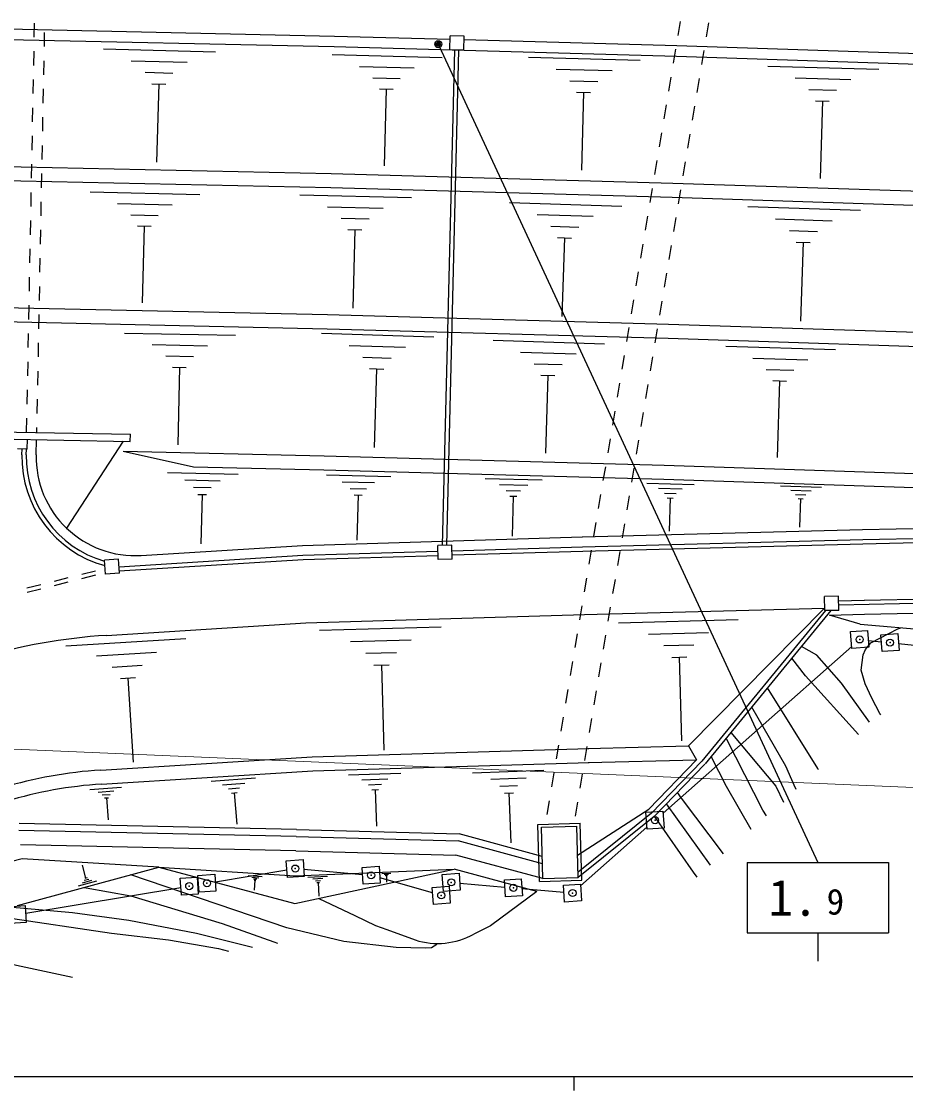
# Model space of a CAD drawing. Units: millimetres, scale not verified. Extents: x 40000 to 680000, y 20000 to 380000.
# Drawn here: x 128874 to 191505, y 204000 to 279770 of the extents above; entities that cross this region are included whole.
import ezdxf
from ezdxf.enums import TextEntityAlignment as Align

# ---------------------------------------------------------------- set-up
doc = ezdxf.new("R2010")
doc.units = ezdxf.units.MM
doc.header["$LTSCALE"] = 1000
doc.header["$PDMODE"] = 32
doc.header["$PDSIZE"] = 500
for name, color, linetype, lineweight in [('M-BGD', 7, 'Continuous', 25), ('M-BMK-ROW', 30, 'Continuous', 25), ('M-STR-HTXT', 7, 'Continuous', 13), ('M-STR-STRC', 7, 'Continuous', 25), ('M-TTL-BAND', 7, 'Continuous', 25)]:
    doc.layers.add(name, color=color, linetype=linetype, lineweight=lineweight)
doc.styles.add('ＭＳ ゴシック', font='')
doc.styles.get('ＭＳ ゴシック').set_extended_font_data('MS Gothic')

msp = doc.modelspace()

# ---------------------------------------------------------------- linework, layer by layer
at = {"layer": 'M-BGD'}
for p, q in [((129787, 278647), (129807, 279647)), ((175543, 279767), (175378, 278780)), ((177555, 279669), (177389, 278683)), ((130494, 278984), (130475, 277984)), ((159218, 277755), (159246, 278755)), ((160245, 278727), (159246, 278755)), ((160217, 277728), (160245, 278727)), ((129749, 276648), (129768, 277648)), ((134699, 277826), (142625, 277613)), ((150896, 277412), (158668, 277203)), ((158701, 242637), (159566, 277746)), ((159001, 242646), (159866, 277737)), ((160217, 277728), (159218, 277755)), ((175212, 277794), (175046, 276808)), ((177223, 277697), (177058, 276710)), ((130455, 276984), (130436, 275985)), ((136659, 276980), (140622, 276874)), ((152818, 276582), (156704, 276478)), ((164801, 277229), (172706, 277016)), ((181738, 276604), (189609, 276392)), ((137629, 276161), (139610, 276108)), ((166756, 276385), (170709, 276279)), ((174880, 275822), (174714, 274836)), ((129710, 274648), (129729, 275648)), ((138103, 275355), (139093, 275328)), ((138598, 275342), (138449, 269793)), ((153768, 275779), (155711, 275727)), ((167723, 275568), (169699, 275515)), ((176892, 275724), (176726, 274738)), ((183685, 275764), (187620, 275658)), ((130417, 274985), (130397, 273985)), ((154233, 274989), (155205, 274963)), ((154719, 274976), (154572, 269535)), ((168196, 274764), (169184, 274738)), ((168690, 274751), (168541, 269217)), ((184647, 274951), (186615, 274898)), ((129671, 272649), (129691, 273648)), ((174548, 273850), (174382, 272864)), ((176560, 273752), (176394, 272766)), ((185118, 274150), (186102, 274124)), ((185610, 274137), (185462, 268628)), ((130378, 272985), (130359, 271985)), ((129633, 270649), (129652, 271649)), ((174217, 271877), (174051, 270891)), ((176228, 271780), (176062, 270793)), ((130339, 270985), (130320, 269986)), ((173885, 269905), (173719, 268919)), ((175896, 269807), (175731, 268821)), ((129594, 268649), (129613, 269649)), ((130301, 268986), (130281, 267986)), ((129555, 266650), (129575, 267650)), ((133752, 267684), (141510, 267491)), ((148585, 267476), (156511, 267279)), ((173553, 267933), (173387, 266947)), ((175565, 267835), (175399, 266849)), ((130262, 266986), (130243, 265986)), ((135672, 266860), (139551, 266763)), ((163441, 266945), (171396, 266687)), ((136623, 266060), (138562, 266012)), ((150547, 266634), (154509, 266535)), ((165404, 266085), (169382, 265956)), ((173221, 265960), (173056, 264974)), ((180326, 266641), (188317, 266382)), ((129517, 264650), (129536, 265650)), ((137088, 265272), (138058, 265248)), ((137573, 265260), (137438, 259830)), ((151518, 265817), (153499, 265768)), ((166373, 265257), (168362, 265192)), ((175233, 265863), (175067, 264877)), ((182298, 265777), (186294, 265647)), ((130223, 264987), (130204, 263987)), ((151993, 265012), (152984, 264987)), ((152489, 265000), (152351, 259452)), ((166844, 264445), (167839, 264413)), ((183271, 264945), (185269, 264881)), ((167341, 264429), (167161, 258861)), ((172890, 263988), (172724, 263002)), ((174901, 263890), (174735, 262904)), ((183745, 264130), (184744, 264098)), ((184244, 264114), (184063, 258520)), ((129478, 262650), (129498, 263650)), ((130185, 262987), (130166, 261987)), ((129440, 260651), (129459, 261651)), ((172558, 262016), (172392, 261030)), ((174570, 261918), (174404, 260932)), ((130146, 260987), (130127, 259988)), ((172226, 260044), (172060, 259057)), ((174238, 259946), (174072, 258960)), ((129401, 258651), (129420, 259651)), ((130108, 258988), (130088, 257988)), ((129362, 256652), (129382, 257651)), ((136188, 257685), (144028, 257533)), ((150125, 257665), (158098, 257419)), ((171894, 258071), (171729, 257085)), ((173906, 257974), (173740, 256987)), ((130069, 256988), (130050, 255988)), ((138133, 256863), (142053, 256787)), ((162288, 257174), (170177, 256930)), ((152094, 256806), (156080, 256683)), ((164236, 256324), (168180, 256202)), ((178771, 256747), (186535, 256507)), ((129324, 254652), (129343, 255652)), ((139098, 256060), (141058, 256022)), ((153066, 255978), (155059, 255916)), ((165197, 255505), (167170, 255444)), ((171563, 256099), (171397, 255113)), ((173574, 256001), (173409, 255015)), ((180688, 255911), (184570, 255791)), ((130030, 254988), (130011, 253989)), ((139573, 255267), (140552, 255248)), ((140062, 255257), (139956, 249769)), ((153539, 255165), (154536, 255134)), ((154038, 255150), (153866, 249569)), ((165666, 254700), (166652, 254670)), ((166159, 254685), (165989, 249163)), ((181635, 255104), (183576, 255044)), ((171231, 254127), (171065, 253141)), ((173243, 254029), (173077, 253043)), ((182096, 254313), (183066, 254283)), ((182581, 254298), (182413, 248863)), ((129285, 252652), (129304, 253652)), ((129992, 252989), (129972, 251989)), ((129246, 250653), (129266, 251653)), ((170899, 252154), (170733, 251168)), ((172911, 252057), (172745, 251070)), ((118431, 250864), (136600, 250509)), ((129953, 250989), (129946, 250639)), ((118421, 250364), (136590, 250009)), ((129291, 249466), (129306, 250166)), ((129915, 249046), (129937, 250139)), ((136590, 250009), (136600, 250509)), ((170568, 250182), (170402, 249196)), ((172579, 250084), (172413, 249098)), ((129291, 249466), (128592, 249481)), ((128916, 249065), (128924, 249473)), ((129216, 249059), (129224, 249466)), ((136090, 250019), (132072, 243855)), ((136077, 249305), (141056, 248195)), ((139226, 247808), (144218, 247678)), ((170236, 248210), (170070, 247224)), ((172248, 248112), (172082, 247126)), ((140461, 247277), (142957, 247211)), ((150475, 247638), (155048, 247519)), ((151606, 247151), (153893, 247091)), ((161730, 247384), (165763, 247279)), ((173173, 247050), (176535, 246962)), ((141072, 246761), (142320, 246728)), ((141371, 246254), (141995, 246237)), ((152166, 246679), (153309, 246649)), ((162728, 246955), (164744, 246902)), ((163221, 246538), (164229, 246512)), ((174005, 246691), (175686, 246647)), ((174416, 246344), (175257, 246322)), ((182652, 246867), (185546, 246767)), ((183365, 246553), (184812, 246503)), ((141683, 246246), (141591, 242751)), ((152440, 246214), (153011, 246199)), ((152726, 246207), (152642, 243006)), ((163463, 246128), (163967, 246115)), ((163715, 246122), (163641, 243299)), ((169904, 246237), (169738, 245251)), ((171916, 246140), (171750, 245154)), ((174618, 246002), (175038, 245991)), ((174828, 245997), (174766, 243643)), ((183717, 246251), (184441, 246226)), ((183888, 245955), (184250, 245943)), ((184069, 245949), (183999, 243923)), ((169572, 244265), (169407, 243279)), ((171584, 244167), (171418, 243181)), ((188461, 243753), (208356, 244204)), ((148777, 242639), (168606, 243235)), ((168610, 243235), (188458, 243753)), ((188477, 243053), (208372, 243505)), ((137351, 241924), (148777, 242639)), ((159364, 242657), (158365, 242627)), ((158394, 241628), (158365, 242627)), ((159394, 241657), (159364, 242657)), ((159376, 242257), (168627, 242536)), ((168628, 242536), (188476, 243053)), ((168636, 242236), (188484, 242753)), ((188484, 242753), (208379, 243205)), ((135790, 241125), (148810, 241939)), ((148810, 241939), (158377, 242227)), ((148824, 241640), (158386, 241927)), ((159385, 241957), (168636, 242236)), ((169241, 242293), (169075, 241307)), ((171252, 242195), (171087, 241209)), ((135757, 241659), (134758, 241597)), ((134821, 240599), (134758, 241597)), ((135819, 240661), (135757, 241659)), ((135809, 240826), (148824, 241640)), ((159394, 241657), (158394, 241628)), ((131208, 240110), (132178, 240355)), ((133147, 240600), (134117, 240845)), ((133166, 240295), (134136, 240540)), ((135819, 240661), (134821, 240599)), ((168909, 240321), (168743, 239334)), ((170921, 240223), (170755, 239237)), ((129269, 239619), (130239, 239864)), ((129288, 239315), (130258, 239560)), ((131227, 239805), (132197, 240050)), ((186752, 239034), (185752, 239014)), ((185772, 238014), (185752, 239014)), ((186772, 238034), (186752, 239034)), ((186759, 238707), (188588, 238754)), ((186765, 238413), (208476, 238906)), ((188575, 238754), (208469, 239206)), ((168577, 238348), (168411, 237362)), ((168753, 237737), (185769, 238181)), ((170589, 238251), (170423, 237264)), ((176127, 228426), (185769, 238181)), ((185825, 238015), (177077, 227353)), ((186219, 238022), (177309, 227162)), ((186772, 238034), (185772, 238014)), ((188597, 237754), (208492, 238206)), ((149032, 237144), (168771, 237738)), ((171160, 237141), (179636, 237381)), ((186119, 237690), (188597, 237754)), ((188295, 237056), (186119, 237690)), ((134898, 236260), (149032, 237144)), ((149999, 236627), (158614, 236870)), ((173303, 236354), (177541, 236473)), ((188295, 237056), (208095, 235338)), ((132014, 235518), (140513, 236049)), ((152177, 235826), (156484, 235948)), ((168246, 236376), (168080, 235390)), ((170257, 236278), (170091, 235292)), ((134192, 234800), (138441, 235066)), ((153278, 234995), (155432, 235056)), ((174386, 235536), (176505, 235596)), ((135307, 234017), (137432, 234150)), ((153841, 234149), (154918, 234179)), ((154380, 234164), (154550, 228134)), ((167914, 234404), (167748, 233418)), ((169925, 234306), (169760, 233320)), ((174940, 234703), (175999, 234733)), ((175470, 234718), (175637, 228785)), ((135892, 233200), (136954, 233267)), ((136423, 233233), (136795, 227284)), ((167582, 232431), (167416, 231445)), ((169594, 232334), (169428, 231348)), ((167250, 230459), (167085, 229473)), ((169262, 230361), (169096, 229375)), ((149471, 227653), (169057, 228242)), ((166919, 228487), (166753, 227501)), ((168930, 228389), (168764, 227403)), ((169001, 228240), (176127, 228426)), ((176127, 228426), (176696, 227441)), ((134494, 226716), (149471, 227653)), ((169027, 227241), (176696, 227441)), ((173320, 223939), (176696, 227441)), ((177077, 227353), (173486, 223640)), ((134557, 225718), (149517, 226654)), ((149517, 226654), (169087, 227242)), ((160836, 226525), (165881, 226704)), ((177293, 227144), (173701, 223432)), ((142304, 225930), (145463, 226174)), ((143118, 225675), (144698, 225797)), ((152049, 226367), (155743, 226498)), ((152986, 226030), (154833, 226096)), ((162115, 226065), (164638, 226155)), ((166587, 226514), (166421, 225528)), ((168599, 226417), (168433, 225431)), ((133730, 225333), (135973, 225505)), ((134308, 225152), (135429, 225238)), ((143537, 225390), (144327, 225451)), ((143759, 225089), (144154, 225120)), ((143956, 225104), (144127, 222893)), ((153461, 225677), (154384, 225710)), ((153705, 225316), (154167, 225332)), ((153936, 225324), (154027, 222738)), ((162764, 225583), (164025, 225628)), ((163097, 225090), (163728, 225112)), ((163412, 225101), (163538, 221569)), ((134606, 224949), (135166, 224992)), ((134763, 224736), (135044, 224757)), ((134903, 224746), (135024, 223177)), ((166255, 224542), (166089, 223556)), ((168267, 224444), (168101, 223458)), ((177687, 219966), (174561, 224320)), ((168272, 220678), (173320, 223939)), ((173513, 223665), (168308, 219479)), ((148350, 222496), (128712, 222926)), ((165455, 222858), (168453, 222949)), ((165576, 218820), (165455, 222858)), ((173701, 223432), (168319, 219103)), ((168575, 218910), (168453, 222949)), ((148339, 221997), (128701, 222427)), ((148352, 222496), (159876, 222190)), ((165773, 220594), (159876, 222190)), ((165711, 222666), (168209, 222741)), ((165820, 219028), (165711, 222666)), ((168319, 219103), (168209, 222741)), ((148318, 220997), (128816, 221424)), ((148338, 221997), (159803, 221691)), ((165789, 220072), (159803, 221691)), ((148312, 220997), (159657, 220695)), ((165820, 219028), (159657, 220695)), ((128931, 220421), (109480, 215445)), ((128599, 217120), (138601, 219823)), ((138601, 219823), (128931, 220421)), ((133442, 219055), (133196, 219967)), ((138601, 219823), (148271, 219224)), ((138601, 219823), (148237, 217257)), ((133524, 219077), (133361, 219033)), ((144947, 219245), (145939, 219167)), ((145187, 219126), (145683, 219087)), ((145303, 219017), (145551, 218998)), ((148237, 217257), (159537, 219691)), ((148271, 219224), (159537, 219691)), ((149169, 219126), (150567, 219206)), ((149527, 219006), (150225, 219046)), ((154409, 219391), (155034, 219407)), ((154567, 219332), (154880, 219341)), ((154647, 219272), (154803, 219276)), ((154687, 219210), (154766, 219212)), ((154726, 219211), (154738, 218773)), ((165382, 218110), (159537, 219691)), ((165820, 219028), (168319, 219103)), ((134199, 218841), (132896, 218489)), ((133838, 218883), (133187, 218707)), ((133640, 218969), (133315, 218881)), ((145357, 218913), (145481, 218903)), ((145419, 218908), (145364, 218214)), ((149709, 218876), (150059, 218896)), ((149805, 218742), (149979, 218752)), ((149892, 218747), (149948, 217768)), ((165576, 218820), (168575, 218910)), ((149940, 217624), (152483, 216411)), ((165382, 218110), (162092, 215681)), ((152483, 216411), (153962, 215704)), ((153962, 215704), (154764, 215423)), ((154764, 215423), (156771, 214674)), ((154805, 215411), (154806, 215416)), ((162092, 215681), (160914, 215094))]:
    msp.add_line(p, q, dxfattribs=at)
for points in [[(69978, 279741), (78366, 279770), (102586, 279619), (126817, 279264), (151057, 278734), (159239, 278505)], [(69976, 278991), (78365, 279020), (102579, 278869), (126804, 278514), (151039, 277984), (175283, 277307), (199538, 276512), (219559, 275784)], [(160238, 278477), (175306, 278056), (199564, 277262), (219586, 276533)], [(69957, 269991), (78352, 270020), (102485, 269870), (126639, 269516), (150814, 268987), (175010, 268311), (199227, 267518), (218950, 266800), (268731, 261852), (271886, 261725)], [(69954, 268991), (78351, 269020), (102474, 268870), (126621, 268516), (150790, 267987), (174980, 267311), (199192, 266518), (218882, 265802), (268662, 260854), (271846, 260726)], [(72086, 259998), (78339, 260019), (102380, 259870), (126456, 259518), (150565, 258990), (174707, 258315), (198881, 257524), (218272, 256818), (268036, 251871), (271486, 251733)], [(70713, 258993), (78337, 259019), (102370, 258870), (126438, 258518), (150541, 257990), (174677, 257316), (198847, 256524), (218205, 255820), (267967, 250873), (271446, 250734)], [(136077, 249305), (150316, 248993), (174404, 248320), (198536, 247529), (217595, 246836), (240321, 244577)], [(141056, 248195), (150292, 247993), (174373, 247320), (198501, 246530), (217528, 245838), (229948, 244603)], [(189745, 230619), (189684, 230718), (189118, 231801), (188646, 232828), (188354, 233800), (188501, 234871), (188658, 235260), (189052, 235720), (190952, 236733), (191173, 236806)], [(188941, 230106), (186969, 232871), (185227, 234866), (184121, 235473)], [(188169, 229227), (184425, 233400), (183446, 234650)], [(185346, 226733), (185291, 226832), (181712, 232534)], [(183757, 225329), (183618, 225643), (183029, 226982), (180605, 231183)], [(181643, 223461), (181403, 223871), (178840, 228874), (178793, 228972)], [(179122, 229374), (182322, 225580), (182857, 224431)], [(180572, 222514), (178820, 225552), (177724, 227669)], [(178613, 220784), (175624, 224719), (175337, 225123)], [(176736, 219126), (176477, 219479), (173708, 223438)], [(158306, 214358), (157931, 214120), (157489, 214094), (155419, 214136), (151705, 214573), (147672, 215525), (136632, 219291)], [(133279, 218385), (133462, 218381), (136635, 217811), (143099, 215834), (146745, 214533), (147014, 214457)], [(127973, 217023), (132504, 216612), (136486, 216085), (141278, 215156), (145249, 214164)], [(124016, 216408), (126276, 216410), (127637, 216286), (135255, 215155), (139284, 214677), (142832, 214076), (143551, 213883)], [(110726, 213587), (111836, 213422), (113347, 213378), (119347, 214014), (119508, 213995), (122103, 213967), (125144, 213643), (128520, 212881), (132487, 212049)]]:
    msp.add_lwpolyline(points, dxfattribs=at)
for centre, radius, start, end in [((136914, 248911), 8000, 178.89317, 254.55235), ((136914, 248911), 7700, 178.89317, 253.78078), ((136914, 248911), 7000, 178.89317, 273.5778), ((137363, 196837), 39500, 93.5778, 120.18457), ((136398, 196276), 30500, 93.5778, 120.18457), ((136398, 196276), 29500, 93.5778, 120.18457), ((158357, 219680), 5251, 252.41994, 299.14465)]:
    msp.add_arc(centre, radius, start, end, dxfattribs=at)
at = {"layer": 'M-BMK-ROW'}
for p, q in [((187613, 236530), (188810, 236612)), ((187695, 235333), (187613, 236530)), ((188810, 236612), (188892, 235414)), ((188858, 235908), (189795, 235809)), ((189761, 236303), (190959, 236385)), ((189843, 235106), (189761, 236303)), ((190959, 236385), (191040, 235187)), ((191006, 235681), (207430, 233948)), ((174322, 223664), (187685, 235471)), ((188892, 235414), (187695, 235333)), ((191040, 235187), (189843, 235106)), ((173115, 223721), (174312, 223802)), ((173196, 222524), (173115, 223721)), ((174312, 223802), (174394, 222605)), ((168480, 218502), (173187, 222662)), ((174394, 222605), (173196, 222524)), ((147635, 220293), (148832, 220374)), ((147716, 219095), (147635, 220293)), ((148832, 220374), (148914, 219177)), ((153008, 219817), (154205, 219899)), ((153089, 218620), (153008, 219817)), ((154205, 219899), (154287, 218702)), ((140123, 219047), (141321, 219128)), ((140205, 217849), (140123, 219047)), ((141321, 219128), (141402, 217931)), ((141379, 219255), (142576, 219336)), ((141460, 218058), (141379, 219255)), ((142576, 219336), (142657, 218139)), ((142613, 218796), (147680, 219636)), ((148914, 219177), (147716, 219095)), ((148879, 219681), (153042, 219313)), ((157999, 218014), (154261, 219084)), ((158684, 219317), (159881, 219399)), ((158766, 218120), (158684, 219317)), ((159881, 219399), (159963, 218201)), ((163085, 218929), (164282, 219010)), ((164282, 219010), (164364, 217813)), ((129178, 216568), (140168, 218390)), ((154287, 218702), (153089, 218620)), ((157973, 218396), (159170, 218478)), ((158054, 217199), (157973, 218396)), ((159170, 218478), (159251, 217280)), ((159929, 218706), (163119, 218424)), ((163166, 217732), (163085, 218929)), ((164329, 218318), (167307, 218055)), ((167273, 218559), (168470, 218640)), ((167354, 217362), (167273, 218559)), ((168470, 218640), (168552, 217443)), ((141402, 217931), (140205, 217849)), ((142657, 218139), (141460, 218058)), ((159963, 218201), (158766, 218120)), ((164364, 217813), (163166, 217732)), ((127944, 217028), (129141, 217109)), ((129141, 217109), (129223, 215912)), ((159251, 217280), (158054, 217199)), ((168552, 217443), (167354, 217362)), ((129223, 215912), (128025, 215831))]:
    msp.add_line(p, q, dxfattribs=at)
for p in [(188252, 235972), (190401, 235745), (173754, 223163), (148274, 219735), (153647, 219260), (159324, 218759), (140763, 218489), (142018, 218697), (163724, 218371), (167912, 218001), (158612, 217838)]:
    msp.add_point(p, dxfattribs=at)
at = {"layer": 'M-STR-HTXT'}
msp.add_line((69871, 230694), (428102, 215437), dxfattribs=at)
at = {"layer": 'M-STR-STRC'}
for p, q in [((158466, 278017), (185282, 220174)), ((180282, 220174), (190282, 220174)), ((180282, 220174), (180282, 215174)), ((190282, 220174), (190282, 215174)), ((180282, 215174), (190282, 215174)), ((185282, 215174), (185282, 213174))]:
    msp.add_line(p, q, dxfattribs=at)
for radius in [150, 120, 90, 60, 30]:
    msp.add_circle((158403, 278153), radius, dxfattribs=at)
msp.add_point((158403, 278153), dxfattribs=at)
at = {"layer": 'M-TTL-BAND'}
for p, q in [((40000, 205000), (579000, 205000)), ((168000, 205000), (168000, 204000))]:
    msp.add_line(p, q, dxfattribs=at)

# ---------------------------------------------------------------- texts
at = {"layer": 'M-STR-STRC', "style": 'ＭＳ ゴシック'}
msp.add_text('1.', height=2566, dxfattribs=at).set_placement((185282, 217674), align=Align.MIDDLE_RIGHT)
msp.add_text('9', height=1833, dxfattribs=at).set_placement((186532, 215924), align=Align.BOTTOM_CENTER)

doc.saveas('drawing.dxf')
